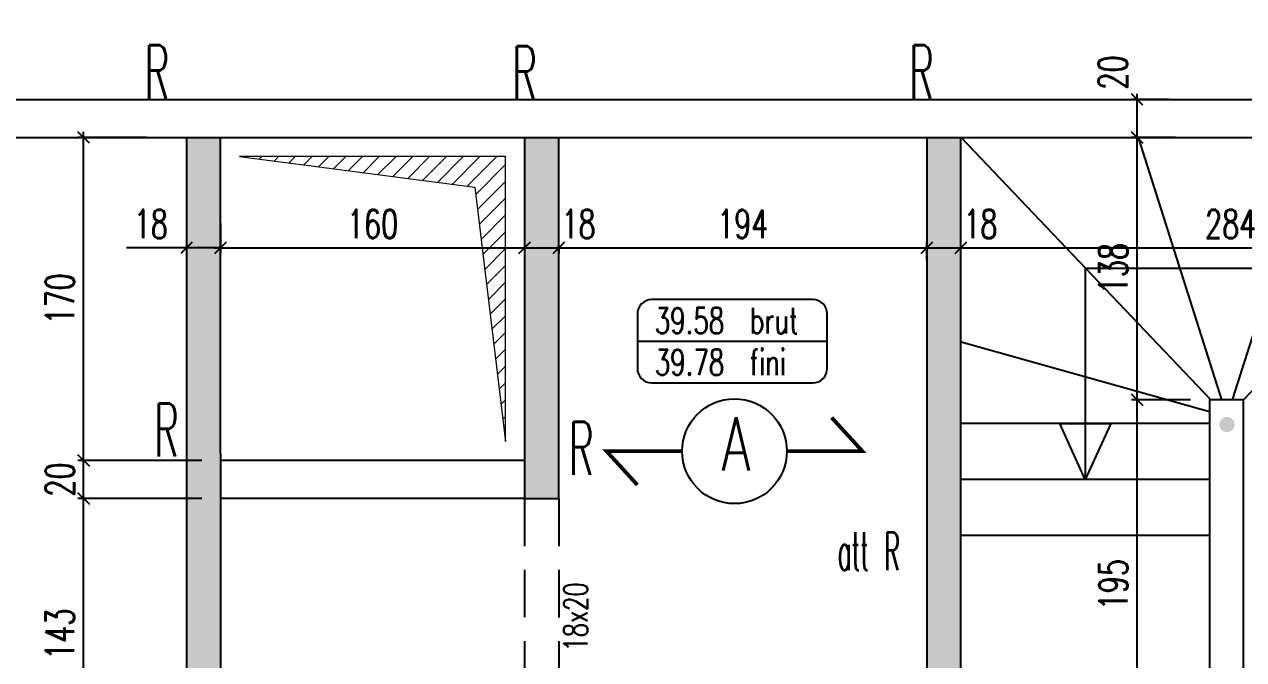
# Model space of a CAD drawing. Extents: x 307 to 786, y -197 to -94.
# Drawn here: x 367.1 to 373.52, y -165.6 to -162.26 of the extents above; entities that cross this region are included whole.
import ezdxf
from ezdxf.enums import TextEntityAlignment as Align

# ---------------------------------------------------------------- set-up
doc = ezdxf.new("R2010")
doc.units = 0
doc.header["$LTSCALE"] = 0.5
doc.header["$MEASUREMENT"] = 0
doc.linetypes.add('CACHE2', pattern=[0.1875, 0.125, -0.0625])
doc.linetypes.add('DISCONTINU', pattern=[0.75, 0.5, -0.25])
doc.layers.get('DEFPOINTS').update_dxf_attribs({"linetype": 'CONTINUOUS'})
doc.layers.add('00 - RESERVATIONS', color=1, linetype='CONTINUOUS', lineweight=20)
for name, color, linetype in [('1_AJSA_circulv', 142, 'CONTINUOUS'), ('COTATION', 7, 'CONTINUOUS'), ('HABILLAGE', 7, 'CONTINUOUS'), ('MURS', 3, 'CONTINUOUS'), ('PLANCHER', 7, 'CONTINUOUS'), ('POCHAGE', 254, 'CONTINUOUS'), ('POUTRES', 2, 'CONTINUOUS'), ('REPERE-RAID', 4, 'CONTINUOUS')]:
    doc.layers.add(name, color=color, linetype=linetype)
doc.styles.add('ROMANS8', font='romans.shx', dxfattribs={"width": 0.7})
doc.styles.get("Standard").update_dxf_attribs({"font": 'txt.shx'})
doc.dimstyles.new('COT50 cm', dxfattribs={"dimtxt": 0.15, "dimasz": 0.06, "dimexe": 0.03, "dimexo": 0.1, "dimgap": 0.05, "dimtad": 1, "dimdec": 0, "dimlfac": 100, "dimzin": 0, "dimdsep": 46, "dimtxsty": 'ROMANS8', "dimblk1": 'OBLIQUE', "dimblk2": 'OBLIQUE', "dimsah": 1, "dimcen": 0.03, "dimdle": 0.03, "dimclrt": 1, "dimadec": 0, "dimazin": 0, "dimtfac": 1, "dimtdec": 0, "dimtmove": 0, "dimatfit": 3, "dimfxl": 1, "dimfxlon": 1, "dimtolj": 1, "dimtzin": 0, "dimlwd": -1, "dimlwe": -1, "dimarcsym": 0})

# ---------------------------------------------------------------- blocks, each defined once
blk = doc.blocks.new('139')
at = {"layer": 'HABILLAGE', "color": 7}
blk.add_line((-0.6648, 0), (0.6648, 0), dxfattribs=at)
at = {"layer": 'HABILLAGE'}
blk.add_lwpolyline([(-0.5648, -0.291), (0.5648, -0.291, 0.414214), (0.6648, -0.191), (0.6648, 0.191, 0.414214), (0.5648, 0.291), (-0.5648, 0.291, 0.414214), (-0.6648, 0.191), (-0.6648, -0.191, 0.414214)], format="xyb", close=True, dxfattribs=at)
at = {"layer": 'HABILLAGE', "color": 1, "width": 0.7}
for s, p in [('brut', (0.1215, 0.054)), ('fini', (0.1215, -0.237))]:
    blk.add_text(s, height=0.18, dxfattribs=at).set_placement(p)
for tag, p in [('NIVBRUT', (-0.5425, 0.054)), ('NIVFINI', (-0.5425, -0.237))]:
    blk.add_attdef(tag, p, '', height=0.18, dxfattribs=at)
blk = doc.blocks.new('_Oblique')
at = {"layer": 'COTATION', "color": 0, "lineweight": -2}
blk.add_line((-0.5, -0.5), (0.5, 0.5), dxfattribs=at)
blk = doc.blocks.new('*D830')
at = {"layer": 'COTATION', "color": 0, "transparency": 16777216}
for p, q in [((367.9535, -160.371), (367.9535, -160.041)), ((368.1334, -160.371), (368.1334, -160.041)), ((367.9235, -160.071), (368.1634, -160.071))]:
    blk.add_line(p, q, dxfattribs=at)
at = {"layer": 'DEFPOINTS', "color": 0, "transparency": 16777216}
for p in [(368.1334, -160.071), (367.9535, -162.8513), (368.1334, -162.8514)]:
    blk.add_point(p, dxfattribs=at)
at = {"layer": 'COTATION', "color": 0, "transparency": 16777216, "xscale": 0.06, "yscale": 0.06, "zscale": 0.06, "rotation": 180}
blk.add_blockref('_Oblique', (367.9535, -160.071), dxfattribs=at)
at = {"layer": 'COTATION', "color": 0, "transparency": 16777216, "xscale": 0.06, "yscale": 0.06, "zscale": 0.06}
blk.add_blockref('_Oblique', (368.1334, -160.071), dxfattribs=at)
at = {"layer": 'COTATION', "color": 1, "transparency": 16777216, "insert": (368.0434, -159.946), "char_height": 0.15, "attachment_point": 5, "style": 'ROMANS8'}
blk.add_mtext('\\A1;18', dxfattribs=at)
blk = doc.blocks.new('*D831')
at = {"layer": 'COTATION', "color": 0, "transparency": 16777216}
for p, q in [((368.1334, -160.371), (368.1334, -160.041)), ((369.734, -160.371), (369.734, -160.041)), ((368.1034, -160.071), (369.764, -160.071))]:
    blk.add_line(p, q, dxfattribs=at)
at = {"layer": 'DEFPOINTS', "color": 0, "transparency": 16777216}
for p in [(369.734, -160.071), (368.1334, -162.8514), (369.734, -162.8522)]:
    blk.add_point(p, dxfattribs=at)
at = {"layer": 'COTATION', "color": 0, "transparency": 16777216, "xscale": 0.06, "yscale": 0.06, "zscale": 0.06, "rotation": 180}
blk.add_blockref('_Oblique', (368.1334, -160.071), dxfattribs=at)
at = {"layer": 'COTATION', "color": 0, "transparency": 16777216, "xscale": 0.06, "yscale": 0.06, "zscale": 0.06}
blk.add_blockref('_Oblique', (369.734, -160.071), dxfattribs=at)
at = {"layer": 'COTATION', "color": 1, "transparency": 16777216, "insert": (368.9337, -159.946), "char_height": 0.15, "attachment_point": 5, "style": 'ROMANS8'}
blk.add_mtext('\\A1;160', dxfattribs=at)
blk = doc.blocks.new('*D832')
at = {"layer": 'COTATION', "color": 0, "transparency": 16777216}
for p, q in [((369.734, -160.371), (369.734, -160.041)), ((369.9141, -160.371), (369.9141, -160.041)), ((369.704, -160.071), (369.9441, -160.071))]:
    blk.add_line(p, q, dxfattribs=at)
at = {"layer": 'DEFPOINTS', "color": 0, "transparency": 16777216}
for p in [(369.9141, -160.071), (369.734, -162.8522), (369.9141, -162.8522)]:
    blk.add_point(p, dxfattribs=at)
at = {"layer": 'COTATION', "color": 0, "transparency": 16777216, "xscale": 0.06, "yscale": 0.06, "zscale": 0.06, "rotation": 180}
blk.add_blockref('_Oblique', (369.734, -160.071), dxfattribs=at)
at = {"layer": 'COTATION', "color": 0, "transparency": 16777216, "xscale": 0.06, "yscale": 0.06, "zscale": 0.06}
blk.add_blockref('_Oblique', (369.9141, -160.071), dxfattribs=at)
at = {"layer": 'COTATION', "color": 1, "transparency": 16777216, "insert": (369.8241, -159.946), "char_height": 0.15, "attachment_point": 5, "style": 'ROMANS8'}
blk.add_mtext('\\A1;18', dxfattribs=at)
blk = doc.blocks.new('*D833')
at = {"layer": 'COTATION', "color": 0, "transparency": 16777216}
for p, q in [((369.9141, -160.371), (369.9141, -160.041)), ((371.8518, -160.371), (371.8518, -160.041)), ((369.8841, -160.071), (371.8818, -160.071))]:
    blk.add_line(p, q, dxfattribs=at)
at = {"layer": 'DEFPOINTS', "color": 0, "transparency": 16777216}
for p in [(371.8518, -160.071), (369.9141, -162.8522), (371.8518, -162.8522)]:
    blk.add_point(p, dxfattribs=at)
at = {"layer": 'COTATION', "color": 0, "transparency": 16777216, "xscale": 0.06, "yscale": 0.06, "zscale": 0.06, "rotation": 180}
blk.add_blockref('_Oblique', (369.9141, -160.071), dxfattribs=at)
at = {"layer": 'COTATION', "color": 0, "transparency": 16777216, "xscale": 0.06, "yscale": 0.06, "zscale": 0.06}
blk.add_blockref('_Oblique', (371.8518, -160.071), dxfattribs=at)
at = {"layer": 'COTATION', "color": 1, "transparency": 16777216, "insert": (370.8829, -159.946), "char_height": 0.15, "attachment_point": 5, "style": 'ROMANS8'}
blk.add_mtext('\\A1;194', dxfattribs=at)
blk = doc.blocks.new('*D834')
at = {"layer": 'COTATION', "color": 0, "transparency": 16777216}
for p, q in [((371.8518, -160.371), (371.8518, -160.041)), ((372.0318, -160.371), (372.0318, -160.041)), ((371.8218, -160.071), (372.0618, -160.071))]:
    blk.add_line(p, q, dxfattribs=at)
at = {"layer": 'DEFPOINTS', "color": 0, "transparency": 16777216}
for p in [(372.0318, -160.071), (371.8518, -162.8522), (372.0318, -162.8522)]:
    blk.add_point(p, dxfattribs=at)
at = {"layer": 'COTATION', "color": 0, "transparency": 16777216, "xscale": 0.06, "yscale": 0.06, "zscale": 0.06, "rotation": 180}
blk.add_blockref('_Oblique', (371.8518, -160.071), dxfattribs=at)
at = {"layer": 'COTATION', "color": 0, "transparency": 16777216, "xscale": 0.06, "yscale": 0.06, "zscale": 0.06}
blk.add_blockref('_Oblique', (372.0318, -160.071), dxfattribs=at)
at = {"layer": 'COTATION', "color": 1, "transparency": 16777216, "insert": (371.9418, -159.946), "char_height": 0.15, "attachment_point": 5, "style": 'ROMANS8'}
blk.add_mtext('\\A1;18', dxfattribs=at)
blk = doc.blocks.new('*D835')
at = {"layer": 'COTATION', "color": 0, "transparency": 16777216}
for p, q in [((372.0318, -160.371), (372.0318, -160.041)), ((374.8728, -160.371), (374.8728, -160.041)), ((372.0018, -160.071), (374.9028, -160.071))]:
    blk.add_line(p, q, dxfattribs=at)
at = {"layer": 'DEFPOINTS', "color": 0, "transparency": 16777216}
for p in [(374.8728, -160.071), (372.0318, -162.8522), (374.8728, -162.8522)]:
    blk.add_point(p, dxfattribs=at)
at = {"layer": 'COTATION', "color": 0, "transparency": 16777216, "xscale": 0.06, "yscale": 0.06, "zscale": 0.06, "rotation": 180}
blk.add_blockref('_Oblique', (372.0318, -160.071), dxfattribs=at)
at = {"layer": 'COTATION', "color": 0, "transparency": 16777216, "xscale": 0.06, "yscale": 0.06, "zscale": 0.06}
blk.add_blockref('_Oblique', (374.8728, -160.071), dxfattribs=at)
at = {"layer": 'COTATION', "color": 1, "transparency": 16777216, "insert": (373.4523, -159.946), "char_height": 0.15, "attachment_point": 5, "style": 'ROMANS8'}
blk.add_mtext('\\A1;284', dxfattribs=at)
blk = doc.blocks.new('*D879')
at = {"layer": 'COTATION', "color": 0, "transparency": 16777216}
for p, q in [((353.2359, -160.3413), (353.2359, -159.5162)), ((375.0328, -160.5462), (375.0328, -159.5162)), ((353.2059, -159.5462), (375.0628, -159.5462))]:
    blk.add_line(p, q, dxfattribs=at)
at = {"layer": 'DEFPOINTS', "color": 0, "transparency": 16777216}
for p in [(375.0328, -159.5462), (353.2359, -160.4413), (375.0328, -162.6513)]:
    blk.add_point(p, dxfattribs=at)
at = {"layer": 'COTATION', "color": 0, "transparency": 16777216, "xscale": 0.06, "yscale": 0.06, "zscale": 0.06, "rotation": 180}
blk.add_blockref('_Oblique', (353.2359, -159.5462), dxfattribs=at)
at = {"layer": 'COTATION', "color": 0, "transparency": 16777216, "xscale": 0.06, "yscale": 0.06, "zscale": 0.06}
blk.add_blockref('_Oblique', (375.0328, -159.5462), dxfattribs=at)
at = {"layer": 'COTATION', "color": 1, "transparency": 16777216, "insert": (364.1343, -159.4212), "char_height": 0.15, "attachment_point": 5, "style": 'ROMANS8'}
blk.add_mtext('\\A1;2180', dxfattribs=at)
blk = doc.blocks.new('*D1091')
at = {"layer": 'COTATION', "color": 0, "transparency": 16777216}
for p, q in [((367.4124, -166.209), (367.4124, -164.7217)), ((368.0339, -164.7517), (367.3824, -164.7517)), ((368.0341, -166.179), (367.3824, -166.179))]:
    blk.add_line(p, q, dxfattribs=at)
at = {"layer": 'DEFPOINTS', "color": 0, "transparency": 16777216}
for p in [(367.4124, -164.7517), (368.1339, -164.7517), (368.1341, -166.179)]:
    blk.add_point(p, dxfattribs=at)
at = {"layer": 'COTATION', "color": 0, "transparency": 16777216, "xscale": 0.06, "yscale": 0.06, "zscale": 0.06}
for p, rotation in [((367.4124, -164.7517), 90), ((367.4124, -166.179), 270)]:
    blk.add_blockref('_Oblique', p, dxfattribs=dict(at, rotation=rotation))
at = {"layer": 'COTATION', "color": 1, "transparency": 16777216, "insert": (367.2874, -165.4653), "char_height": 0.15, "attachment_point": 5, "rotation": 90, "style": 'ROMANS8'}
blk.add_mtext('\\A1;143', dxfattribs=at)
blk = doc.blocks.new('*D1092')
at = {"layer": 'COTATION', "color": 0, "transparency": 16777216}
for p, q in [((367.4124, -164.7817), (367.4124, -164.5217)), ((368.0339, -164.5517), (367.3824, -164.5517)), ((368.0339, -164.7517), (367.3824, -164.7517))]:
    blk.add_line(p, q, dxfattribs=at)
at = {"layer": 'DEFPOINTS', "color": 0, "transparency": 16777216}
for p in [(367.4124, -164.5517), (368.1339, -164.5517), (368.1339, -164.7517)]:
    blk.add_point(p, dxfattribs=at)
at = {"layer": 'COTATION', "color": 0, "transparency": 16777216, "xscale": 0.06, "yscale": 0.06, "zscale": 0.06}
for p, rotation in [((367.4124, -164.5517), 90), ((367.4124, -164.7517), 270)]:
    blk.add_blockref('_Oblique', p, dxfattribs=dict(at, rotation=rotation))
at = {"layer": 'COTATION', "color": 1, "transparency": 16777216, "insert": (367.2874, -164.6517), "char_height": 0.15, "attachment_point": 5, "rotation": 90, "style": 'ROMANS8'}
blk.add_mtext('\\A1;20', dxfattribs=at)
blk = doc.blocks.new('*D1093')
at = {"layer": 'COTATION', "color": 0, "transparency": 16777216}
for p, q in [((367.7437, -162.8513), (367.3824, -162.8513)), ((367.4124, -164.5817), (367.4124, -162.8213)), ((368.0339, -164.5517), (367.3824, -164.5517))]:
    blk.add_line(p, q, dxfattribs=at)
at = {"layer": 'DEFPOINTS', "color": 0, "transparency": 16777216}
for p in [(367.4124, -162.8513), (367.8437, -162.8513), (368.1339, -164.5517)]:
    blk.add_point(p, dxfattribs=at)
at = {"layer": 'COTATION', "color": 0, "transparency": 16777216, "xscale": 0.06, "yscale": 0.06, "zscale": 0.06}
for p, rotation in [((367.4124, -162.8513), 90), ((367.4124, -164.5517), 270)]:
    blk.add_blockref('_Oblique', p, dxfattribs=dict(at, rotation=rotation))
at = {"layer": 'COTATION', "color": 1, "transparency": 16777216, "insert": (367.2874, -163.7015), "char_height": 0.15, "attachment_point": 5, "rotation": 90, "style": 'ROMANS8'}
blk.add_mtext('\\A1;170', dxfattribs=at)
blk = doc.blocks.new('*D1098')
at = {"layer": 'COTATION', "color": 0, "transparency": 16777216}
for p, q in [((372.9597, -166.2085), (372.9597, -164.2017)), ((373.2405, -164.2317), (372.9297, -164.2317)), ((373.0972, -166.1785), (372.9297, -166.1785))]:
    blk.add_line(p, q, dxfattribs=at)
at = {"layer": 'DEFPOINTS', "color": 0, "transparency": 16777216}
for p in [(372.9597, -164.2317), (373.3405, -164.2317), (373.1972, -166.1785)]:
    blk.add_point(p, dxfattribs=at)
at = {"layer": 'COTATION', "color": 0, "transparency": 16777216, "xscale": 0.06, "yscale": 0.06, "zscale": 0.06}
for p, rotation in [((372.9597, -164.2317), 90), ((372.9597, -166.1785), 270)]:
    blk.add_blockref('_Oblique', p, dxfattribs=dict(at, rotation=rotation))
at = {"layer": 'COTATION', "color": 1, "transparency": 16777216, "insert": (372.8347, -165.2051), "char_height": 0.15, "attachment_point": 5, "rotation": 90, "style": 'ROMANS8'}
blk.add_mtext('\\A1;195', dxfattribs=at)
blk = doc.blocks.new('*D1099')
at = {"layer": 'COTATION', "color": 0, "transparency": 16777216}
for p, q in [((373.1613, -162.8514), (372.9297, -162.8514)), ((372.9597, -164.2617), (372.9597, -162.8214)), ((373.2405, -164.2317), (372.9297, -164.2317))]:
    blk.add_line(p, q, dxfattribs=at)
at = {"layer": 'DEFPOINTS', "color": 0, "transparency": 16777216}
for p in [(372.9597, -162.8514), (373.2613, -162.8514), (373.3405, -164.2317)]:
    blk.add_point(p, dxfattribs=at)
at = {"layer": 'COTATION', "color": 0, "transparency": 16777216, "xscale": 0.06, "yscale": 0.06, "zscale": 0.06}
for p, rotation in [((372.9597, -162.8514), 90), ((372.9597, -164.2317), 270)]:
    blk.add_blockref('_Oblique', p, dxfattribs=dict(at, rotation=rotation))
at = {"layer": 'COTATION', "color": 1, "transparency": 16777216, "insert": (372.8347, -163.5415), "char_height": 0.15, "attachment_point": 5, "rotation": 90, "style": 'ROMANS8'}
blk.add_mtext('\\A1;138', dxfattribs=at)
blk = doc.blocks.new('*D1100')
at = {"layer": 'COTATION', "color": 0, "transparency": 16777216}
for p, q in [((373.1269, -162.6513), (372.9297, -162.6513)), ((372.9597, -162.8814), (372.9597, -162.6213)), ((373.1613, -162.8514), (372.9297, -162.8514))]:
    blk.add_line(p, q, dxfattribs=at)
at = {"layer": 'DEFPOINTS', "color": 0, "transparency": 16777216}
for p in [(372.9597, -162.6513), (373.2269, -162.6513), (373.2613, -162.8514)]:
    blk.add_point(p, dxfattribs=at)
at = {"layer": 'COTATION', "color": 0, "transparency": 16777216, "xscale": 0.06, "yscale": 0.06, "zscale": 0.06}
for p, rotation in [((372.9597, -162.6513), 90), ((372.9597, -162.8514), 270)]:
    blk.add_blockref('_Oblique', p, dxfattribs=dict(at, rotation=rotation))
at = {"layer": 'COTATION', "color": 1, "transparency": 16777216, "insert": (372.8318, -162.51), "char_height": 0.15, "attachment_point": 5, "rotation": 90, "style": 'ROMANS8'}
blk.add_mtext('\\A1;20', dxfattribs=at)
blk = doc.blocks.new('*D1339')
at = {"layer": 'COTATION', "color": 0, "transparency": 16777216}
for p, q in [((367.9534, -163.3052), (367.9534, -163.462)), ((368.1337, -163.3052), (368.1337, -163.462)), ((367.9534, -163.432), (367.6384, -163.432)), ((368.1337, -163.432), (367.9234, -163.432))]:
    blk.add_line(p, q, dxfattribs=at)
at = {"layer": 'DEFPOINTS', "color": 0, "transparency": 16777216}
for p in [(367.9534, -163.2052), (368.1337, -163.2052), (368.1337, -163.432)]:
    blk.add_point(p, dxfattribs=at)
at = {"layer": 'COTATION', "color": 0, "transparency": 16777216, "xscale": 0.06, "yscale": 0.06, "zscale": 0.06, "rotation": 180}
blk.add_blockref('_Oblique', (367.9534, -163.432), dxfattribs=at)
at = {"layer": 'COTATION', "color": 0, "transparency": 16777216, "xscale": 0.06, "yscale": 0.06, "zscale": 0.06}
blk.add_blockref('_Oblique', (368.1337, -163.432), dxfattribs=at)
at = {"layer": 'COTATION', "color": 1, "transparency": 16777216, "insert": (367.7659, -163.307), "char_height": 0.15, "attachment_point": 5, "style": 'ROMANS8'}
blk.add_mtext('\\A1;18', dxfattribs=at)
blk = doc.blocks.new('*D1340')
at = {"layer": 'COTATION', "color": 0, "transparency": 16777216}
for p, q in [((368.1337, -163.3052), (368.1337, -163.462)), ((368.1037, -163.432), (369.7636, -163.432)), ((369.7336, -163.432), (369.7336, -163.462))]:
    blk.add_line(p, q, dxfattribs=at)
at = {"layer": 'DEFPOINTS', "color": 0, "transparency": 16777216}
for p in [(368.1337, -163.2052), (369.7336, -163.3553), (369.7336, -163.432)]:
    blk.add_point(p, dxfattribs=at)
at = {"layer": 'COTATION', "color": 0, "transparency": 16777216, "xscale": 0.06, "yscale": 0.06, "zscale": 0.06, "rotation": 180}
blk.add_blockref('_Oblique', (368.1337, -163.432), dxfattribs=at)
at = {"layer": 'COTATION', "color": 0, "transparency": 16777216, "xscale": 0.06, "yscale": 0.06, "zscale": 0.06}
blk.add_blockref('_Oblique', (369.7336, -163.432), dxfattribs=at)
at = {"layer": 'COTATION', "color": 1, "transparency": 16777216, "insert": (368.9337, -163.307), "char_height": 0.15, "attachment_point": 5, "style": 'ROMANS8'}
blk.add_mtext('\\A1;160', dxfattribs=at)
blk = doc.blocks.new('*D1341')
at = {"layer": 'COTATION', "color": 0, "transparency": 16777216}
for p, q in [((369.7036, -163.432), (369.9441, -163.432)), ((369.7336, -163.432), (369.7336, -163.462)), ((369.9141, -163.432), (369.9141, -163.462))]:
    blk.add_line(p, q, dxfattribs=at)
at = {"layer": 'DEFPOINTS', "color": 0, "transparency": 16777216}
for p in [(369.7336, -163.3553), (369.9141, -163.3553), (369.9141, -163.432)]:
    blk.add_point(p, dxfattribs=at)
at = {"layer": 'COTATION', "color": 0, "transparency": 16777216, "xscale": 0.06, "yscale": 0.06, "zscale": 0.06, "rotation": 180}
blk.add_blockref('_Oblique', (369.7336, -163.432), dxfattribs=at)
at = {"layer": 'COTATION', "color": 0, "transparency": 16777216, "xscale": 0.06, "yscale": 0.06, "zscale": 0.06}
blk.add_blockref('_Oblique', (369.9141, -163.432), dxfattribs=at)
at = {"layer": 'COTATION', "color": 1, "transparency": 16777216, "insert": (370.018, -163.307), "char_height": 0.15, "attachment_point": 5, "style": 'ROMANS8'}
blk.add_mtext('\\A1;18', dxfattribs=at)
blk = doc.blocks.new('*D1342')
at = {"layer": 'COTATION', "color": 0, "transparency": 16777216}
for p, q in [((369.8841, -163.432), (371.8818, -163.432)), ((369.9141, -163.432), (369.9141, -163.462)), ((371.8518, -163.498), (371.8518, -163.402))]:
    blk.add_line(p, q, dxfattribs=at)
at = {"layer": 'DEFPOINTS', "color": 0, "transparency": 16777216}
for p in [(369.9141, -163.3553), (371.8518, -163.432), (371.8518, -163.598)]:
    blk.add_point(p, dxfattribs=at)
at = {"layer": 'COTATION', "color": 0, "transparency": 16777216, "xscale": 0.06, "yscale": 0.06, "zscale": 0.06, "rotation": 180}
blk.add_blockref('_Oblique', (369.9141, -163.432), dxfattribs=at)
at = {"layer": 'COTATION', "color": 0, "transparency": 16777216, "xscale": 0.06, "yscale": 0.06, "zscale": 0.06}
blk.add_blockref('_Oblique', (371.8518, -163.432), dxfattribs=at)
at = {"layer": 'COTATION', "color": 1, "transparency": 16777216, "insert": (370.8829, -163.307), "char_height": 0.15, "attachment_point": 5, "style": 'ROMANS8'}
blk.add_mtext('\\A1;194', dxfattribs=at)
blk = doc.blocks.new('*D1343')
at = {"layer": 'COTATION', "color": 0, "transparency": 16777216}
for p, q in [((371.8218, -163.432), (372.0618, -163.432)), ((371.8518, -163.498), (371.8518, -163.402)), ((372.0318, -163.5622), (372.0318, -163.402))]:
    blk.add_line(p, q, dxfattribs=at)
at = {"layer": 'DEFPOINTS', "color": 0, "transparency": 16777216}
for p in [(372.0318, -163.432), (371.8518, -163.598), (372.0318, -163.6622)]:
    blk.add_point(p, dxfattribs=at)
at = {"layer": 'COTATION', "color": 0, "transparency": 16777216, "xscale": 0.06, "yscale": 0.06, "zscale": 0.06, "rotation": 180}
blk.add_blockref('_Oblique', (371.8518, -163.432), dxfattribs=at)
at = {"layer": 'COTATION', "color": 0, "transparency": 16777216, "xscale": 0.06, "yscale": 0.06, "zscale": 0.06}
blk.add_blockref('_Oblique', (372.0318, -163.432), dxfattribs=at)
at = {"layer": 'COTATION', "color": 1, "transparency": 16777216, "insert": (372.1342, -163.307), "char_height": 0.15, "attachment_point": 5, "style": 'ROMANS8'}
blk.add_mtext('\\A1;18', dxfattribs=at)
blk = doc.blocks.new('*D1344')
at = {"layer": 'COTATION', "color": 0, "transparency": 16777216}
for p, q in [((372.0018, -163.432), (374.903, -163.432)), ((372.0318, -163.5622), (372.0318, -163.402)), ((374.873, -163.5622), (374.873, -163.402))]:
    blk.add_line(p, q, dxfattribs=at)
at = {"layer": 'DEFPOINTS', "color": 0, "transparency": 16777216}
for p in [(374.873, -163.432), (372.0318, -163.6622), (374.873, -163.6622)]:
    blk.add_point(p, dxfattribs=at)
at = {"layer": 'COTATION', "color": 0, "transparency": 16777216, "xscale": 0.06, "yscale": 0.06, "zscale": 0.06, "rotation": 180}
blk.add_blockref('_Oblique', (372.0318, -163.432), dxfattribs=at)
at = {"layer": 'COTATION', "color": 0, "transparency": 16777216, "xscale": 0.06, "yscale": 0.06, "zscale": 0.06}
blk.add_blockref('_Oblique', (374.873, -163.432), dxfattribs=at)
at = {"layer": 'COTATION', "color": 1, "transparency": 16777216, "insert": (373.4524, -163.307), "char_height": 0.15, "attachment_point": 5, "style": 'ROMANS8'}
blk.add_mtext('\\A1;284', dxfattribs=at)

msp = doc.modelspace()

# ---------------------------------------------------------------- hatches: boundary and pattern name
at = {"layer": '00 - RESERVATIONS'}
h = msp.add_hatch(dxfattribs=at)
h.set_pattern_fill('ANSI31', color=256, scale=0.5)
h.paths.add_polyline_path([(369.4721, -163.1138), (369.634, -164.4517), (369.634, -162.9522), (368.2339, -162.9522)])
at = {"layer": 'POCHAGE'}
for points in [[(369.7441, -166.3595), (369.7439, -169.3512), (371.743, -169.3513), (371.743, -169.171), (369.9248, -169.1711), (369.9246, -166.3585), (369.9846, -166.3585), (369.9847, -166.179), (368.1341, -166.179), (368.1337, -162.8513), (367.9535, -162.8513), (367.9524, -169.3513), (368.1344, -169.3511), (368.1341, -166.3595)], [(369.9141, -162.8514), (369.734, -162.8514), (369.7339, -164.7524), (369.9141, -164.7524)]]:
    msp.add_hatch(color=256, dxfattribs=at).paths.add_polyline_path(points)
h = msp.add_hatch(color=256, dxfattribs=at)
h.dxf.hatch_style = 1
h.paths.add_polyline_path([(372.0318, -166.1785), (372.0318, -162.8514), (371.8518, -162.8514), (371.8518, -166.1787), (371.1396, -166.1787), (371.1397, -166.3584), (371.1397, -166.3584), (373.3399, -166.3591), (373.3399, -166.1785)])
h = msp.add_hatch(color=256, dxfattribs=at)
h.dxf.hatch_style = 1
h.paths.add_polyline_path([(373.3405, -166.3591), (373.3405, -166.436), (373.3405, -166.4524), (373.5199, -166.4517), (373.5199, -166.1517), (373.3399, -166.1517), (373.3403, -166.3591)])
h.paths.add_polyline_path([(373.3928, -164.3622, -1), (373.4728, -164.3622, -1)], flags=17)

# ---------------------------------------------------------------- linework, layer by layer
at = {"layer": '00 - RESERVATIONS'}
msp.add_lwpolyline([(369.4721, -163.1138), (369.634, -164.4517), (369.634, -162.9522), (368.2339, -162.9522)], close=True, dxfattribs=at)
at = {"layer": '1_AJSA_circulv', "ltscale": 10}
for p, q in [((373.3477, -164.2317), (372.0328, -162.8513)), ((373.4049, -164.2317), (372.9666, -162.8513)), ((373.462, -164.2317), (373.9004, -162.8513)), ((373.5191, -164.2317), (374.834, -162.8513)), ((373.3409, -164.2957), (372.0328, -163.9284)), ((373.3409, -164.3567), (372.0328, -164.3567)), ((373.3408, -164.6517), (372.0328, -164.6517)), ((373.3408, -164.9467), (372.0328, -164.9467))]:
    msp.add_line(p, q, dxfattribs=at)
at = {"layer": '1_AJSA_circulv', "linetype": 'CACHE2', "ltscale": 100}
msp.add_lwpolyline([(374.1622, -166.4517), (374.1622, -163.5415), (372.6868, -163.5415), (372.6868, -164.6517), (372.5531, -164.3567), (372.8206, -164.3567), (372.6868, -164.6517)], dxfattribs=at)
at = {"layer": 'MURS'}
msp.add_line((353.2359, -162.6513), (375.033, -162.6513), dxfattribs=at)
for points in [[(353.2362, -162.8513), (374.873, -162.8514), (374.873, -169.1709), (373.5228, -169.1709), (373.5228, -167.6074), (373.3423, -167.6074), (373.3428, -169.171), (372.898, -169.171), (372.898, -169.3513), (375.033, -169.3512), (375.033, -162.6513)], [(367.9535, -162.8513), (367.9524, -169.3513), (368.1344, -169.3511), (368.1341, -166.3595), (369.7441, -166.3595), (369.7439, -169.3512), (371.743, -169.3513), (371.743, -169.171), (369.9248, -169.1711), (369.9246, -166.3585), (369.9846, -166.3585), (369.9847, -166.179), (368.1341, -166.179), (368.1337, -162.8513)], [(369.7022, -162.8522), (369.734, -162.8522), (369.7339, -164.7514), (369.9141, -164.7513), (369.9141, -162.8514)], [(371.8518, -162.8514), (371.8518, -166.1787), (371.1396, -166.1787), (371.1397, -166.3591), (373.3405, -166.3591), (373.3405, -166.4524), (373.5199, -166.4527), (373.5199, -164.2317), (373.3399, -164.2317), (373.3399, -166.1785), (372.0318, -166.1785), (372.0318, -162.8514)]]:
    msp.add_lwpolyline(points, dxfattribs=at)
at = {"layer": 'PLANCHER', "color": 1, "const_width": 0.02}
for points in [[(371.1154, -164.5028), (371.5135, -164.5028), (371.3512, -164.3257)], [(370.5641, -164.5028), (370.166, -164.5028), (370.3283, -164.68)]]:
    msp.add_lwpolyline(points, dxfattribs=at)
at = {"layer": 'PLANCHER', "color": 1}
msp.add_circle((370.8397, -164.5028), 0.2757, dxfattribs=at)
at = {"layer": 'POUTRES'}
for p, q in [((369.7339, -164.5515), (368.1339, -164.5517)), ((369.7339, -164.7515), (368.1339, -164.7517))]:
    msp.add_line(p, q, dxfattribs=at)
at = {"layer": 'POUTRES', "linetype": 'DISCONTINU'}
for p, q in [((369.7339, -164.7515), (369.7347, -166.1787)), ((369.9146, -164.7522), (369.9154, -166.1785))]:
    msp.add_line(p, q, dxfattribs=at)

# ---------------------------------------------------------------- block references
at = {"layer": 'HABILLAGE', "color": 1, "xscale": 0.7521624, "yscale": 0.7521624, "zscale": 0.7521624}
msp.add_blockref('139', (370.828, -163.9237), dxfattribs=at).add_auto_attribs({'NIVBRUT': '39.58', 'NIVFINI': '39.78'})

# ---------------------------------------------------------------- texts
at = {"layer": 'PLANCHER', "color": 1, "width": 0.7}
msp.add_text('A', height=0.28, dxfattribs=at).set_placement((370.8475, -164.4641), align=Align.MIDDLE)
at = {"layer": 'REPERE-RAID', "color": 4}
for s, height, width, p in [('R', 0.28, 0.519, (367.7326, -162.6464)), ('R', 0.28, 0.519, (369.6685, -162.6517)), ('R', 0.28, 0.519, (371.7582, -162.6464)), ('R', 0.28, 0.519, (367.7827, -164.5312)), ('R', 0.28, 0.519, (369.9671, -164.6277)), ('att R', 0.2, 0.45, (371.3821, -165.1293))]:
    msp.add_text(s, height=height, dxfattribs=dict(at, width=width)).set_placement(p)
at = {"layer": 'REPERE-RAID', "color": 1, "style": 'ROMANS8', "width": 0.7}
msp.add_text('18x20', height=0.125, rotation=90, dxfattribs=at).set_placement((370.0658, -165.5563))

# ---------------------------------------------------------------- dimensions: what is measured, and where the dimension line sits
at = {"layer": 'COTATION'}
dim = msp.add_linear_dim(base=(375.0328, -159.5462), p1=(353.2359, -160.4413), p2=(375.0328, -162.6513), dimstyle='COT50 cm', dxfattribs=at)
dim.commit()
dim.dimension.update_dxf_attribs({"geometry": '*D879', "text_midpoint": (364.1343, -159.4212)})
for base, p1, p2, override, picture, middle in [((368.1334, -160.071), (367.9535, -162.8513), (368.1334, -162.8514), {"dimtmove": 1, "dimfxl": 0.3, "dimfxlon": 1}, '*D830', (368.0434, -160.071)), ((369.9141, -160.071), (369.734, -162.8522), (369.9141, -162.8522), {"dimtmove": 1, "dimfxl": 0.3, "dimfxlon": 1}, '*D832', (369.8241, -160.071)), ((372.0318, -160.071), (371.8518, -162.8522), (372.0318, -162.8522), {"dimtmove": 1, "dimfxl": 0.3, "dimfxlon": 1}, '*D834', (371.9418, -160.071)), ((369.9141, -163.432), (369.7336, -163.3553), (369.9141, -163.3553), {"dimtmove": 1}, '*D1341', (370.018, -163.432)), ((372.0318, -163.432), (371.8518, -163.598), (372.0318, -163.6622), {"dimtmove": 1}, '*D1343', (372.1342, -163.432))]:
    dim = msp.add_linear_dim(base=base, p1=p1, p2=p2, dimstyle='COT50 cm', override=override, dxfattribs=at)
    dim.commit()
    dim.dimension.update_dxf_attribs({"geometry": picture, "text_midpoint": middle, "dimtype": 160})
for base, p1, p2, override, picture, middle in [((369.734, -160.071), (368.1334, -162.8514), (369.734, -162.8522), {"dimtmove": 1, "dimfxl": 0.3, "dimfxlon": 1}, '*D831', (368.9337, -159.946)), ((371.8518, -160.071), (369.9141, -162.8522), (371.8518, -162.8522), {"dimtmove": 1, "dimfxl": 0.3, "dimfxlon": 1}, '*D833', (370.8829, -159.946)), ((374.8728, -160.071), (372.0318, -162.8522), (374.8728, -162.8522), {"dimtmove": 1, "dimfxl": 0.3, "dimfxlon": 1}, '*D835', (373.4523, -159.946)), ((369.7336, -163.432), (368.1337, -163.2052), (369.7336, -163.3553), {"dimtmove": 1}, '*D1340', (368.9337, -163.307)), ((371.8518, -163.432), (369.9141, -163.3553), (371.8518, -163.598), {"dimtmove": 1}, '*D1342', (370.8829, -163.307)), ((374.873, -163.432), (372.0318, -163.6622), (374.873, -163.6622), {"dimtmove": 1}, '*D1344', (373.4524, -163.307))]:
    dim = msp.add_linear_dim(base=base, p1=p1, p2=p2, dimstyle='COT50 cm', override=override, dxfattribs=at)
    dim.commit()
    dim.dimension.update_dxf_attribs({"geometry": picture, "text_midpoint": middle})
for base, p1, p2, picture, middle in [((372.9597, -162.6513), (373.2613, -162.8514), (373.2269, -162.6513), '*D1100', (372.9568, -162.51)), ((367.4124, -164.5517), (368.1339, -164.7517), (368.1339, -164.5517), '*D1092', (367.4124, -164.6517))]:
    dim = msp.add_linear_dim(base=base, p1=p1, p2=p2, angle=90, dimstyle='COT50 cm', override={"dimtmove": 1}, dxfattribs=at)
    dim.commit()
    dim.dimension.update_dxf_attribs({"geometry": picture, "text_midpoint": middle, "dimtype": 160})
for base, p1, p2, picture, middle in [((367.4124, -162.8513), (368.1339, -164.5517), (367.8437, -162.8513), '*D1093', (367.2874, -163.7015)), ((372.9597, -162.8514), (373.3405, -164.2317), (373.2613, -162.8514), '*D1099', (372.8347, -163.5415)), ((372.9597, -164.2317), (373.1972, -166.1785), (373.3405, -164.2317), '*D1098', (372.8347, -165.2051)), ((367.4124, -164.7517), (368.1341, -166.179), (368.1339, -164.7517), '*D1091', (367.2874, -165.4653))]:
    dim = msp.add_linear_dim(base=base, p1=p1, p2=p2, angle=90, dimstyle='COT50 cm', override={"dimtmove": 1}, dxfattribs=at)
    dim.commit()
    dim.dimension.update_dxf_attribs({"geometry": picture, "text_midpoint": middle})
dim = msp.add_linear_dim(base=(368.1337, -163.432), p1=(367.9534, -163.2052), p2=(368.1337, -163.2052), dimstyle='COT50 cm', dxfattribs=at)
dim.commit()
dim.dimension.update_dxf_attribs({"geometry": '*D1339', "text_midpoint": (367.7659, -163.432), "dimtype": 160})

doc.saveas('drawing.dxf')
